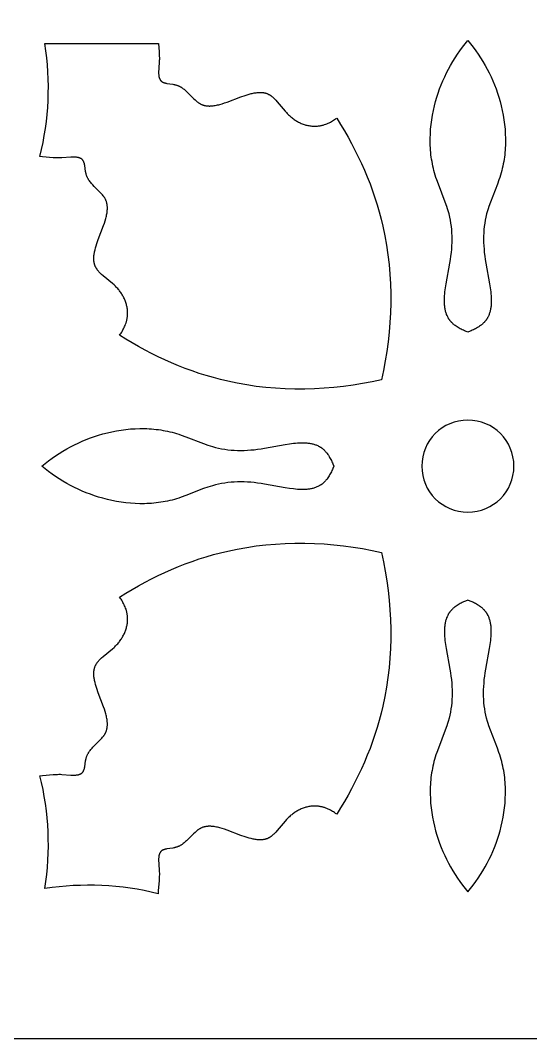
# Model space of a CAD drawing. Extents: x 198 to 1143, y 157 to 1987.
# Drawn here: x 931.5 to 1037, y 156.9 to 367.7 of the extents above; entities that cross this region are included whole.
import ezdxf

# ---------------------------------------------------------------- set-up
doc = ezdxf.new("R2010")
doc.units = 0
doc.layers.get('0').update_dxf_attribs({"linetype": 'CONTINUOUS'})

msp = doc.modelspace()

# ---------------------------------------------------------------- linework, layer by layer
for points in [[(197.57, 156.9), (1142.56, 156.9), (1142.56, 1987.4), (197.57, 1987.4)], [(1024.04, 303.15), (1023.58, 303.33), (1023.35, 303.43), (1023.12, 303.53), (1022.89, 303.64), (1022.67, 303.75), (1022.45, 303.87), (1022.23, 303.99), (1022.01, 304.12), (1021.8, 304.25), (1021.6, 304.39), (1021.4, 304.53), (1021.3, 304.61), (1021.21, 304.68), (1021.12, 304.76), (1021.03, 304.83), (1020.94, 304.91), (1020.85, 304.99), (1020.77, 305.07), (1020.69, 305.16), (1020.63, 305.22), (1020.57, 305.29), (1020.51, 305.36), (1020.45, 305.42), (1020.39, 305.49), (1020.34, 305.56), (1020.29, 305.63), (1020.24, 305.7), (1020.19, 305.78), (1020.14, 305.85), (1020.09, 305.92), (1020.04, 306), (1020, 306.07), (1019.96, 306.15), (1019.87, 306.3), (1019.8, 306.46), (1019.73, 306.62), (1019.66, 306.78), (1019.6, 306.94), (1019.54, 307.11), (1019.49, 307.28), (1019.44, 307.45), (1019.4, 307.63), (1019.36, 307.8), (1019.33, 307.98), (1019.3, 308.16), (1019.27, 308.34), (1019.25, 308.53), (1019.23, 308.71), (1019.22, 308.9), (1019.21, 309.09), (1019.2, 309.28), (1019.2, 309.48), (1019.2, 309.87), (1019.21, 310.27), (1019.23, 310.67), (1019.27, 311.08), (1019.31, 311.49), (1019.42, 312.33), (1019.56, 313.18), (1020.34, 317.44), (1020.45, 318.17), (1020.55, 318.9), (1020.63, 319.61), (1020.7, 320.31), (1020.74, 321.01), (1020.77, 321.7), (1020.78, 322.38), (1020.77, 323.05), (1020.75, 323.72), (1020.7, 324.38), (1020.63, 325.03), (1020.55, 325.68), (1020.44, 326.33), (1020.31, 326.97), (1020.16, 327.61), (1019.99, 328.25), (1019.85, 328.71), (1019.7, 329.17), (1019.38, 330.09), (1017.94, 333.78), (1017.6, 334.71), (1017.44, 335.18), (1017.29, 335.65), (1017.16, 336.12), (1017.03, 336.58), (1016.92, 337.04), (1016.81, 337.51), (1016.71, 337.98), (1016.63, 338.45), (1016.55, 338.93), (1016.48, 339.4), (1016.42, 339.88), (1016.37, 340.36), (1016.33, 340.84), (1016.3, 341.32), (1016.28, 341.8), (1016.26, 342.28), (1016.26, 342.77), (1016.26, 343.25), (1016.29, 344.22), (1016.35, 345.18), (1016.45, 346.15), (1016.57, 347.11), (1016.73, 348.07), (1016.92, 349.02), (1017.13, 349.97), (1017.38, 350.9), (1017.63, 351.77), (1017.91, 352.63), (1018.21, 353.49), (1018.53, 354.33), (1018.88, 355.16), (1019.25, 355.98), (1019.64, 356.8), (1020.05, 357.6), (1020.48, 358.38), (1020.93, 359.16), (1021.41, 359.93), (1021.9, 360.68), (1022.41, 361.41), (1022.93, 362.14), (1023.48, 362.84), (1024.04, 363.54), (1024.6, 362.84), (1025.15, 362.14), (1025.68, 361.41), (1026.19, 360.68), (1026.68, 359.93), (1027.15, 359.16), (1027.6, 358.38), (1028.03, 357.6), (1028.44, 356.8), (1028.83, 355.98), (1029.2, 355.16), (1029.55, 354.33), (1029.87, 353.49), (1030.17, 352.63), (1030.45, 351.77), (1030.71, 350.9), (1030.95, 349.97), (1031.17, 349.02), (1031.35, 348.07), (1031.51, 347.11), (1031.64, 346.15), (1031.73, 345.18), (1031.79, 344.22), (1031.82, 343.25), (1031.83, 342.77), (1031.82, 342.28), (1031.81, 341.8), (1031.78, 341.32), (1031.75, 340.84), (1031.71, 340.36), (1031.66, 339.88), (1031.6, 339.4), (1031.53, 338.93), (1031.46, 338.45), (1031.37, 337.98), (1031.27, 337.51), (1031.17, 337.04), (1031.05, 336.58), (1030.93, 336.12), (1030.79, 335.65), (1030.64, 335.18), (1030.48, 334.71), (1030.15, 333.78), (1028.71, 330.09), (1028.38, 329.17), (1028.23, 328.71), (1028.09, 328.25), (1027.92, 327.61), (1027.77, 326.97), (1027.64, 326.33), (1027.53, 325.68), (1027.45, 325.03), (1027.38, 324.38), (1027.34, 323.72), (1027.31, 323.05), (1027.3, 322.38), (1027.31, 321.7), (1027.34, 321.01), (1027.39, 320.31), (1027.45, 319.61), (1027.53, 318.9), (1027.63, 318.17), (1027.74, 317.44), (1028.53, 313.18), (1028.66, 312.33), (1028.77, 311.49), (1028.81, 311.08), (1028.85, 310.67), (1028.87, 310.27), (1028.88, 309.87), (1028.89, 309.48), (1028.88, 309.28), (1028.87, 309.09), (1028.86, 308.9), (1028.85, 308.71), (1028.83, 308.53), (1028.81, 308.34), (1028.78, 308.16), (1028.75, 307.98), (1028.72, 307.8), (1028.68, 307.63), (1028.64, 307.45), (1028.59, 307.28), (1028.54, 307.11), (1028.48, 306.94), (1028.42, 306.78), (1028.36, 306.62), (1028.28, 306.46), (1028.21, 306.3), (1028.13, 306.15), (1028.08, 306.07), (1028.04, 306), (1027.99, 305.92), (1027.95, 305.85), (1027.9, 305.78), (1027.85, 305.7), (1027.8, 305.63), (1027.74, 305.56), (1027.69, 305.49), (1027.63, 305.42), (1027.58, 305.36), (1027.52, 305.29), (1027.46, 305.22), (1027.39, 305.16), (1027.31, 305.07), (1027.23, 304.99), (1027.14, 304.91), (1027.06, 304.83), (1026.97, 304.76), (1026.87, 304.68), (1026.78, 304.61), (1026.68, 304.53), (1026.48, 304.39), (1026.28, 304.25), (1026.07, 304.12), (1025.86, 303.99), (1025.64, 303.87), (1025.41, 303.75), (1025.19, 303.64), (1024.96, 303.53), (1024.73, 303.43), (1024.5, 303.33)], [(996.3, 275.41), (996.12, 274.95), (996.02, 274.72), (995.92, 274.49), (995.81, 274.26), (995.7, 274.04), (995.58, 273.81), (995.46, 273.6), (995.33, 273.38), (995.2, 273.17), (995.06, 272.97), (994.92, 272.77), (994.85, 272.67), (994.77, 272.58), (994.69, 272.49), (994.62, 272.4), (994.54, 272.31), (994.46, 272.22), (994.38, 272.14), (994.3, 272.06), (994.23, 272), (994.16, 271.94), (994.1, 271.88), (994.03, 271.82), (993.96, 271.76), (993.89, 271.71), (993.82, 271.66), (993.75, 271.6), (993.67, 271.55), (993.6, 271.51), (993.53, 271.46), (993.45, 271.41), (993.38, 271.37), (993.3, 271.33), (993.15, 271.24), (992.99, 271.17), (992.83, 271.1), (992.67, 271.03), (992.51, 270.97), (992.34, 270.91), (992.17, 270.86), (992, 270.81), (991.83, 270.77), (991.65, 270.73), (991.47, 270.7), (991.29, 270.67), (991.11, 270.64), (990.92, 270.62), (990.74, 270.6), (990.55, 270.59), (990.36, 270.58), (990.17, 270.57), (989.97, 270.57), (989.58, 270.57), (989.18, 270.58), (988.78, 270.6), (988.37, 270.64), (987.96, 270.68), (987.12, 270.79), (986.28, 270.92), (982.01, 271.71), (981.28, 271.82), (980.56, 271.92), (979.84, 272), (979.14, 272.06), (978.44, 272.11), (977.76, 272.14), (977.07, 272.15), (976.4, 272.14), (975.73, 272.12), (975.07, 272.07), (974.42, 272), (973.77, 271.92), (973.12, 271.81), (972.48, 271.68), (971.84, 271.53), (971.2, 271.36), (970.74, 271.22), (970.28, 271.07), (969.36, 270.75), (965.68, 269.31), (964.74, 268.97), (964.27, 268.81), (963.8, 268.66), (963.34, 268.52), (962.87, 268.4), (962.41, 268.28), (961.94, 268.18), (961.47, 268.08), (961, 268), (960.52, 267.92), (960.05, 267.85), (959.57, 267.79), (959.09, 267.74), (958.61, 267.7), (958.13, 267.67), (957.65, 267.65), (957.17, 267.63), (956.68, 267.63), (956.2, 267.63), (955.23, 267.66), (954.27, 267.72), (953.3, 267.82), (952.34, 267.94), (951.38, 268.1), (950.43, 268.29), (949.49, 268.5), (948.55, 268.75), (947.68, 269), (946.82, 269.28), (945.96, 269.58), (945.12, 269.9), (944.29, 270.25), (943.47, 270.62), (942.66, 271.01), (941.85, 271.42), (941.07, 271.85), (940.29, 272.3), (939.53, 272.78), (938.78, 273.27), (938.04, 273.78), (937.32, 274.3), (936.61, 274.85), (935.91, 275.41), (936.61, 275.97), (937.32, 276.52), (938.04, 277.05), (938.78, 277.55), (939.53, 278.05), (940.29, 278.52), (941.07, 278.97), (941.85, 279.4), (942.66, 279.81), (943.47, 280.2), (944.29, 280.57), (945.12, 280.92), (945.96, 281.24), (946.82, 281.54), (947.68, 281.82), (948.55, 282.07), (949.49, 282.32), (950.43, 282.53), (951.38, 282.72), (952.34, 282.88), (953.3, 283.01), (954.27, 283.1), (955.23, 283.16), (956.2, 283.19), (956.68, 283.2), (957.17, 283.19), (957.65, 283.17), (958.13, 283.15), (958.61, 283.12), (959.09, 283.08), (959.57, 283.03), (960.05, 282.97), (960.52, 282.9), (961, 282.82), (961.47, 282.74), (961.94, 282.64), (962.41, 282.54), (962.87, 282.42), (963.34, 282.3), (963.8, 282.16), (964.27, 282.01), (964.74, 281.85), (965.68, 281.51), (969.36, 280.07), (970.28, 279.75), (970.74, 279.6), (971.2, 279.46), (971.84, 279.29), (972.48, 279.14), (973.12, 279.01), (973.77, 278.9), (974.42, 278.82), (975.07, 278.75), (975.73, 278.7), (976.4, 278.68), (977.07, 278.67), (977.76, 278.68), (978.44, 278.71), (979.14, 278.76), (979.84, 278.82), (980.56, 278.9), (981.28, 279), (982.01, 279.11), (986.28, 279.9), (987.12, 280.03), (987.96, 280.14), (988.37, 280.18), (988.78, 280.22), (989.18, 280.24), (989.58, 280.25), (989.97, 280.26), (990.17, 280.25), (990.36, 280.24), (990.55, 280.23), (990.74, 280.22), (990.92, 280.2), (991.11, 280.18), (991.29, 280.15), (991.47, 280.12), (991.65, 280.09), (991.83, 280.05), (992, 280.01), (992.17, 279.96), (992.34, 279.91), (992.51, 279.85), (992.67, 279.79), (992.83, 279.72), (992.99, 279.65), (993.15, 279.58), (993.3, 279.49), (993.38, 279.45), (993.45, 279.41), (993.53, 279.36), (993.6, 279.31), (993.67, 279.27), (993.75, 279.22), (993.82, 279.16), (993.89, 279.11), (993.96, 279.06), (994.03, 279), (994.1, 278.94), (994.16, 278.89), (994.23, 278.83), (994.3, 278.76), (994.38, 278.68), (994.46, 278.6), (994.54, 278.51), (994.62, 278.42), (994.69, 278.33), (994.77, 278.24), (994.85, 278.15), (994.92, 278.05), (995.06, 277.85), (995.2, 277.65), (995.33, 277.44), (995.46, 277.22), (995.58, 277.01), (995.7, 276.78), (995.81, 276.56), (995.92, 276.33), (996.02, 276.1), (996.12, 275.87)], [(1024.04, 247.67), (1023.58, 247.49), (1023.35, 247.39), (1023.12, 247.29), (1022.89, 247.18), (1022.67, 247.07), (1022.45, 246.95), (1022.23, 246.83), (1022.01, 246.7), (1021.8, 246.57), (1021.6, 246.43), (1021.4, 246.29), (1021.3, 246.21), (1021.21, 246.14), (1021.12, 246.06), (1021.03, 245.99), (1020.94, 245.91), (1020.85, 245.83), (1020.77, 245.75), (1020.69, 245.66), (1020.63, 245.6), (1020.57, 245.53), (1020.51, 245.46), (1020.45, 245.4), (1020.39, 245.33), (1020.34, 245.26), (1020.29, 245.19), (1020.24, 245.12), (1020.19, 245.04), (1020.14, 244.97), (1020.09, 244.9), (1020.04, 244.82), (1020, 244.75), (1019.96, 244.67), (1019.87, 244.52), (1019.8, 244.36), (1019.73, 244.2), (1019.66, 244.04), (1019.6, 243.88), (1019.54, 243.71), (1019.49, 243.54), (1019.44, 243.37), (1019.4, 243.2), (1019.36, 243.02), (1019.33, 242.84), (1019.3, 242.66), (1019.27, 242.48), (1019.25, 242.29), (1019.23, 242.11), (1019.22, 241.92), (1019.21, 241.73), (1019.2, 241.54), (1019.2, 241.34), (1019.2, 240.95), (1019.21, 240.55), (1019.23, 240.15), (1019.27, 239.74), (1019.31, 239.33), (1019.42, 238.49), (1019.56, 237.64), (1020.34, 233.38), (1020.45, 232.65), (1020.55, 231.92), (1020.63, 231.21), (1020.7, 230.51), (1020.74, 229.81), (1020.77, 229.12), (1020.78, 228.44), (1020.77, 227.77), (1020.75, 227.1), (1020.7, 226.44), (1020.63, 225.79), (1020.55, 225.14), (1020.44, 224.49), (1020.31, 223.85), (1020.16, 223.21), (1019.99, 222.57), (1019.85, 222.11), (1019.7, 221.65), (1019.38, 220.73), (1017.94, 217.05), (1017.6, 216.11), (1017.44, 215.64), (1017.29, 215.17), (1017.16, 214.71), (1017.03, 214.24), (1016.92, 213.78), (1016.81, 213.31), (1016.71, 212.84), (1016.63, 212.37), (1016.55, 211.89), (1016.48, 211.42), (1016.42, 210.94), (1016.37, 210.46), (1016.33, 209.98), (1016.3, 209.5), (1016.28, 209.02), (1016.26, 208.54), (1016.26, 208.05), (1016.26, 207.57), (1016.29, 206.6), (1016.35, 205.64), (1016.45, 204.67), (1016.57, 203.71), (1016.73, 202.75), (1016.92, 201.8), (1017.13, 200.85), (1017.38, 199.92), (1017.63, 199.05), (1017.91, 198.19), (1018.21, 197.33), (1018.53, 196.49), (1018.88, 195.66), (1019.25, 194.84), (1019.64, 194.02), (1020.05, 193.22), (1020.48, 192.44), (1020.93, 191.66), (1021.41, 190.9), (1021.9, 190.14), (1022.41, 189.41), (1022.93, 188.68), (1023.48, 187.98), (1024.04, 187.28), (1024.6, 187.98), (1025.15, 188.68), (1025.68, 189.41), (1026.19, 190.14), (1026.68, 190.9), (1027.15, 191.66), (1027.6, 192.44), (1028.03, 193.22), (1028.44, 194.02), (1028.83, 194.84), (1029.2, 195.66), (1029.55, 196.49), (1029.87, 197.33), (1030.17, 198.19), (1030.45, 199.05), (1030.71, 199.92), (1030.95, 200.85), (1031.17, 201.8), (1031.35, 202.75), (1031.51, 203.71), (1031.64, 204.67), (1031.73, 205.64), (1031.79, 206.6), (1031.82, 207.57), (1031.83, 208.05), (1031.82, 208.54), (1031.81, 209.02), (1031.78, 209.5), (1031.75, 209.98), (1031.71, 210.46), (1031.66, 210.94), (1031.6, 211.42), (1031.53, 211.89), (1031.46, 212.37), (1031.37, 212.84), (1031.27, 213.31), (1031.17, 213.78), (1031.05, 214.24), (1030.93, 214.71), (1030.79, 215.17), (1030.64, 215.64), (1030.48, 216.11), (1030.15, 217.05), (1028.71, 220.73), (1028.38, 221.65), (1028.23, 222.11), (1028.09, 222.57), (1027.92, 223.21), (1027.77, 223.85), (1027.64, 224.49), (1027.53, 225.14), (1027.45, 225.79), (1027.38, 226.44), (1027.34, 227.1), (1027.31, 227.77), (1027.3, 228.44), (1027.31, 229.12), (1027.34, 229.81), (1027.39, 230.51), (1027.45, 231.21), (1027.53, 231.92), (1027.63, 232.65), (1027.74, 233.38), (1028.53, 237.64), (1028.66, 238.49), (1028.77, 239.33), (1028.81, 239.74), (1028.85, 240.15), (1028.87, 240.55), (1028.88, 240.95), (1028.89, 241.34), (1028.88, 241.54), (1028.87, 241.73), (1028.86, 241.92), (1028.85, 242.11), (1028.83, 242.29), (1028.81, 242.48), (1028.78, 242.66), (1028.75, 242.84), (1028.72, 243.02), (1028.68, 243.2), (1028.64, 243.37), (1028.59, 243.54), (1028.54, 243.71), (1028.48, 243.88), (1028.42, 244.04), (1028.36, 244.2), (1028.28, 244.36), (1028.21, 244.52), (1028.13, 244.67), (1028.08, 244.75), (1028.04, 244.82), (1027.99, 244.9), (1027.95, 244.97), (1027.9, 245.04), (1027.85, 245.12), (1027.8, 245.19), (1027.74, 245.26), (1027.69, 245.33), (1027.63, 245.4), (1027.58, 245.46), (1027.52, 245.53), (1027.46, 245.6), (1027.39, 245.66), (1027.31, 245.75), (1027.23, 245.83), (1027.14, 245.91), (1027.06, 245.99), (1026.97, 246.06), (1026.87, 246.14), (1026.78, 246.21), (1026.68, 246.29), (1026.48, 246.43), (1026.28, 246.57), (1026.07, 246.7), (1025.86, 246.83), (1025.64, 246.95), (1025.41, 247.07), (1025.19, 247.18), (1024.96, 247.29), (1024.73, 247.39), (1024.5, 247.49)]]:
    msp.add_lwpolyline(points, close=True)
for points in [[(996.91, 347.44), (997.72, 346.15), (998.5, 344.85), (999.26, 343.52), (1000, 342.19), (1000.7, 340.83), (1001.38, 339.46), (1002.03, 338.08), (1002.65, 336.68), (1003.25, 335.27), (1003.81, 333.85), (1004.33, 332.42), (1004.83, 330.97), (1005.29, 329.51), (1005.72, 328.04), (1006.11, 326.57), (1006.47, 325.08), (1006.88, 323.12), (1007.23, 321.15), (1007.52, 319.16), (1007.75, 317.17), (1007.93, 315.17), (1008.04, 313.17), (1008.09, 311.16), (1008.09, 309.15), (1008.04, 307.14), (1007.93, 305.13), (1007.76, 303.13), (1007.55, 301.14), (1007.28, 299.15), (1006.96, 297.18), (1006.6, 295.22), (1006.18, 293.27), (1004.24, 292.85), (1002.27, 292.49), (1000.3, 292.17), (998.31, 291.9), (996.32, 291.69), (994.32, 291.52), (992.31, 291.41), (990.3, 291.36), (988.29, 291.36), (986.29, 291.41), (984.28, 291.53), (982.28, 291.7), (980.29, 291.93), (978.3, 292.22), (976.33, 292.57), (974.37, 292.98), (972.88, 293.34), (971.41, 293.73), (969.94, 294.16), (968.48, 294.62), (967.03, 295.12), (965.6, 295.65), (964.18, 296.21), (962.77, 296.8), (961.37, 297.42), (959.99, 298.07), (958.62, 298.75), (957.27, 299.45), (955.93, 300.19), (954.61, 300.95), (953.3, 301.73), (952.01, 302.54), (952.16, 302.75), (952.31, 302.96), (952.45, 303.18), (952.58, 303.4), (952.71, 303.62), (952.84, 303.85), (952.95, 304.09), (953.06, 304.32), (953.16, 304.56), (953.26, 304.81), (953.34, 305.05), (953.38, 305.17), (953.42, 305.3), (953.45, 305.42), (953.48, 305.55), (953.51, 305.67), (953.54, 305.8), (953.57, 305.92), (953.59, 306.05), (953.61, 306.18), (953.63, 306.3), (953.65, 306.5), (953.66, 306.7), (953.67, 306.9), (953.67, 307.1), (953.67, 307.3), (953.66, 307.5), (953.64, 307.7), (953.62, 307.9), (953.59, 308.1), (953.56, 308.3), (953.52, 308.5), (953.47, 308.7), (953.42, 308.9), (953.36, 309.09), (953.3, 309.29), (953.23, 309.48), (953.16, 309.68), (953.08, 309.87), (953, 310.06), (952.91, 310.24), (952.81, 310.43), (952.71, 310.62), (952.61, 310.8), (952.5, 310.98), (952.39, 311.16), (952.27, 311.33), (952.15, 311.51), (952.02, 311.68), (951.89, 311.84), (951.76, 312.01), (951.62, 312.17), (951.47, 312.33), (951.33, 312.48), (951.18, 312.64), (951.02, 312.79), (950.86, 312.93), (950.54, 313.22), (948.59, 314.84), (948.29, 315.11), (948.15, 315.24), (948.01, 315.38), (947.88, 315.52), (947.75, 315.65), (947.62, 315.8), (947.51, 315.94), (947.45, 316.01), (947.4, 316.08), (947.34, 316.16), (947.29, 316.23), (947.24, 316.31), (947.2, 316.38), (947.15, 316.46), (947.11, 316.53), (947.07, 316.61), (947.03, 316.69), (946.99, 316.77), (946.96, 316.85), (946.92, 316.93), (946.89, 317.01), (946.86, 317.09), (946.84, 317.18), (946.81, 317.26), (946.79, 317.35), (946.77, 317.43), (946.75, 317.52), (946.74, 317.61), (946.72, 317.7), (946.71, 317.78), (946.7, 317.87), (946.69, 317.96), (946.68, 318.06), (946.68, 318.15), (946.68, 318.24), (946.67, 318.33), (946.67, 318.43), (946.68, 318.62), (946.69, 318.81), (946.71, 319), (946.73, 319.2), (946.76, 319.4), (946.8, 319.6), (946.84, 319.8), (946.88, 320), (946.93, 320.21), (947.04, 320.62), (947.16, 321.04), (947.3, 321.47), (947.6, 322.33), (948.68, 325.22), (948.86, 325.71), (949.01, 326.21), (949.15, 326.69), (949.22, 326.93), (949.28, 327.17), (949.33, 327.41), (949.37, 327.64), (949.41, 327.88), (949.44, 328.11), (949.46, 328.33), (949.47, 328.45), (949.48, 328.56), (949.48, 328.67), (949.49, 328.78), (949.49, 328.89), (949.49, 329), (949.48, 329.1), (949.47, 329.21), (949.47, 329.32), (949.45, 329.42), (949.44, 329.53), (949.42, 329.63), (949.4, 329.73), (949.38, 329.84), (949.36, 329.94), (949.33, 330.04), (949.3, 330.14), (949.27, 330.23), (949.23, 330.33), (949.19, 330.43), (949.15, 330.52), (949.11, 330.62), (949.07, 330.7), (949.02, 330.78), (948.98, 330.86), (948.93, 330.94), (948.88, 331.01), (948.83, 331.09), (948.77, 331.17), (948.72, 331.24), (948.6, 331.4), (948.48, 331.55), (948.35, 331.69), (948.22, 331.84), (947.94, 332.13), (946.74, 333.31), (946.45, 333.62), (946.31, 333.78), (946.17, 333.94), (946.04, 334.1), (945.91, 334.27), (945.78, 334.45), (945.72, 334.53), (945.67, 334.62), (945.61, 334.71), (945.56, 334.8), (945.5, 334.89), (945.45, 334.99), (945.4, 335.08), (945.36, 335.18), (945.31, 335.27), (945.27, 335.37), (945.23, 335.47), (945.19, 335.57), (945.16, 335.68), (945.13, 335.78), (945.1, 335.88), (945.07, 335.98), (945.05, 336.09), (945.03, 336.19), (944.99, 336.4), (944.8, 337.65), (944.76, 337.84), (944.74, 337.93), (944.72, 338.03), (944.7, 338.12), (944.67, 338.2), (944.64, 338.29), (944.63, 338.33), (944.61, 338.37), (944.6, 338.41), (944.58, 338.45), (944.56, 338.49), (944.55, 338.52), (944.53, 338.56), (944.51, 338.6), (944.49, 338.63), (944.47, 338.67), (944.44, 338.7), (944.42, 338.73), (944.4, 338.76), (944.37, 338.79), (944.36, 338.81), (944.34, 338.83), (944.32, 338.85), (944.3, 338.87), (944.28, 338.89), (944.26, 338.91), (944.24, 338.93), (944.22, 338.95), (944.2, 338.96), (944.18, 338.98), (944.16, 339), (944.14, 339.01), (944.11, 339.03), (944.09, 339.04), (944.07, 339.06), (944.04, 339.07), (944.02, 339.09), (943.99, 339.1), (943.97, 339.11), (943.94, 339.12), (943.89, 339.15), (943.84, 339.17), (943.79, 339.19), (943.73, 339.21), (943.67, 339.23), (943.62, 339.25), (943.56, 339.26), (943.5, 339.28), (943.44, 339.29), (943.37, 339.3), (943.31, 339.31), (943.25, 339.32), (943.11, 339.34), (942.98, 339.35), (942.84, 339.36), (942.7, 339.37), (942.55, 339.37), (942.25, 339.37), (941.95, 339.35), (940.07, 339.22), (939.76, 339.21), (939.45, 339.21), (939.15, 339.22), (938.86, 339.23), (938.29, 339.26), (936.09, 339.46), (935.53, 339.5, 0.099967), (936.58, 362.87), (960.03, 362.87), (960.19, 361.2), (960.22, 360.76), (960.23, 360.32), (960.24, 359.86), (960.24, 359.62), (960.23, 359.38), (960.1, 357.5), (960.09, 357.2), (960.08, 356.9), (960.08, 356.76), (960.09, 356.61), (960.1, 356.47), (960.11, 356.34), (960.13, 356.21), (960.14, 356.14), (960.15, 356.08), (960.16, 356.02), (960.17, 355.95), (960.19, 355.89), (960.2, 355.84), (960.22, 355.78), (960.24, 355.72), (960.26, 355.67), (960.28, 355.61), (960.3, 355.56), (960.33, 355.51), (960.34, 355.48), (960.35, 355.46), (960.37, 355.43), (960.38, 355.41), (960.39, 355.39), (960.41, 355.36), (960.42, 355.34), (960.44, 355.32), (960.46, 355.29), (960.47, 355.27), (960.49, 355.25), (960.51, 355.23), (960.52, 355.21), (960.54, 355.19), (960.56, 355.17), (960.58, 355.15), (960.6, 355.13), (960.62, 355.11), (960.64, 355.1), (960.66, 355.08), (960.69, 355.05), (960.72, 355.03), (960.75, 355.01), (960.79, 354.99), (960.82, 354.96), (960.85, 354.94), (960.89, 354.92), (960.93, 354.91), (960.97, 354.89), (961, 354.87), (961.04, 354.85), (961.08, 354.84), (961.12, 354.82), (961.16, 354.81), (961.25, 354.78), (961.34, 354.75), (961.43, 354.73), (961.52, 354.71), (961.61, 354.69), (961.8, 354.65), (963.05, 354.47), (963.26, 354.43), (963.36, 354.4), (963.47, 354.38), (963.57, 354.35), (963.67, 354.32), (963.77, 354.29), (963.88, 354.26), (963.98, 354.22), (964.08, 354.18), (964.18, 354.14), (964.27, 354.09), (964.37, 354.05), (964.46, 354), (964.56, 353.95), (964.65, 353.9), (964.74, 353.84), (964.83, 353.79), (964.92, 353.73), (965.01, 353.67), (965.18, 353.54), (965.35, 353.42), (965.51, 353.28), (965.67, 353.14), (965.83, 353), (966.14, 352.71), (967.32, 351.51), (967.61, 351.24), (967.76, 351.1), (967.91, 350.97), (968.06, 350.85), (968.21, 350.73), (968.28, 350.68), (968.36, 350.63), (968.44, 350.57), (968.51, 350.52), (968.59, 350.48), (968.67, 350.43), (968.75, 350.39), (968.83, 350.34), (968.93, 350.3), (969.02, 350.26), (969.12, 350.22), (969.22, 350.18), (969.31, 350.15), (969.41, 350.12), (969.51, 350.09), (969.61, 350.07), (969.72, 350.05), (969.82, 350.03), (969.92, 350.01), (970.03, 350), (970.13, 349.99), (970.24, 349.98), (970.35, 349.97), (970.46, 349.97), (970.56, 349.96), (970.67, 349.96), (970.78, 349.97), (970.89, 349.97), (971.01, 349.98), (971.12, 349.99), (971.35, 350.01), (971.58, 350.04), (971.81, 350.08), (972.04, 350.13), (972.28, 350.18), (972.52, 350.23), (972.76, 350.3), (973.24, 350.44), (973.74, 350.59), (974.23, 350.77), (977.12, 351.85), (977.98, 352.15), (978.41, 352.29), (978.83, 352.41), (979.24, 352.52), (979.45, 352.57), (979.65, 352.62), (979.85, 352.66), (980.06, 352.69), (980.25, 352.72), (980.45, 352.74), (980.64, 352.76), (980.84, 352.77), (981.02, 352.78), (981.12, 352.78), (981.21, 352.78), (981.3, 352.77), (981.4, 352.77), (981.49, 352.76), (981.58, 352.75), (981.67, 352.74), (981.76, 352.73), (981.84, 352.72), (981.93, 352.7), (982.02, 352.68), (982.1, 352.66), (982.19, 352.64), (982.27, 352.61), (982.36, 352.59), (982.44, 352.56), (982.52, 352.53), (982.6, 352.5), (982.68, 352.46), (982.76, 352.42), (982.84, 352.38), (982.92, 352.34), (983, 352.3), (983.07, 352.25), (983.15, 352.21), (983.22, 352.16), (983.29, 352.11), (983.37, 352.05), (983.44, 352), (983.51, 351.94), (983.66, 351.83), (983.8, 351.7), (983.94, 351.57), (984.07, 351.44), (984.21, 351.3), (984.34, 351.16), (984.61, 350.86), (986.23, 348.91), (986.52, 348.59), (986.66, 348.43), (986.81, 348.28), (986.97, 348.13), (987.12, 347.98), (987.28, 347.83), (987.44, 347.69), (987.61, 347.56), (987.78, 347.43), (987.95, 347.3), (988.12, 347.18), (988.3, 347.06), (988.47, 346.95), (988.65, 346.84), (988.84, 346.74), (989.02, 346.64), (989.21, 346.54), (989.39, 346.46), (989.58, 346.37), (989.78, 346.29), (989.97, 346.22), (990.16, 346.15), (990.36, 346.09), (990.55, 346.03), (990.75, 345.98), (990.95, 345.94), (991.15, 345.9), (991.35, 345.86), (991.55, 345.83), (991.75, 345.81), (991.95, 345.79), (992.15, 345.78), (992.35, 345.78), (992.55, 345.78), (992.75, 345.79), (992.95, 345.8), (993.15, 345.83), (993.27, 345.84), (993.4, 345.86), (993.53, 345.89), (993.65, 345.91), (993.78, 345.94), (993.9, 345.97), (994.03, 346), (994.15, 346.03), (994.28, 346.07), (994.4, 346.11), (994.65, 346.2), (994.89, 346.29), (995.13, 346.39), (995.36, 346.5), (995.6, 346.61), (995.83, 346.74), (996.05, 346.87), (996.27, 347), (996.49, 347.14), (996.7, 347.29)], [(936.58, 187.95, 0.099967), (935.53, 211.33), (936.09, 211.36), (938.29, 211.56), (938.86, 211.59), (939.15, 211.6), (939.45, 211.61), (939.76, 211.61), (940.07, 211.6), (941.95, 211.47), (942.25, 211.45), (942.55, 211.45), (942.7, 211.45), (942.84, 211.46), (942.98, 211.47), (943.11, 211.48), (943.25, 211.5), (943.31, 211.51), (943.37, 211.52), (943.44, 211.53), (943.5, 211.54), (943.56, 211.56), (943.62, 211.57), (943.67, 211.59), (943.73, 211.61), (943.79, 211.63), (943.84, 211.65), (943.89, 211.67), (943.94, 211.7), (943.97, 211.71), (943.99, 211.72), (944.02, 211.74), (944.04, 211.75), (944.07, 211.76), (944.09, 211.78), (944.11, 211.79), (944.14, 211.81), (944.16, 211.82), (944.18, 211.84), (944.2, 211.86), (944.22, 211.87), (944.24, 211.89), (944.26, 211.91), (944.28, 211.93), (944.3, 211.95), (944.32, 211.97), (944.34, 211.99), (944.36, 212.01), (944.37, 212.03), (944.4, 212.06), (944.42, 212.09), (944.44, 212.12), (944.47, 212.15), (944.49, 212.19), (944.51, 212.22), (944.53, 212.26), (944.55, 212.3), (944.56, 212.33), (944.58, 212.37), (944.6, 212.41), (944.61, 212.45), (944.63, 212.49), (944.64, 212.53), (944.67, 212.62), (944.7, 212.71), (944.72, 212.79), (944.74, 212.89), (944.76, 212.98), (944.8, 213.17), (944.99, 214.42), (945.03, 214.63), (945.05, 214.73), (945.07, 214.84), (945.1, 214.94), (945.13, 215.04), (945.16, 215.14), (945.19, 215.25), (945.23, 215.35), (945.27, 215.45), (945.31, 215.55), (945.36, 215.64), (945.4, 215.74), (945.45, 215.83), (945.5, 215.93), (945.56, 216.02), (945.61, 216.11), (945.67, 216.2), (945.72, 216.29), (945.78, 216.38), (945.91, 216.55), (946.04, 216.72), (946.17, 216.88), (946.31, 217.04), (946.45, 217.2), (946.74, 217.51), (947.94, 218.69), (948.22, 218.98), (948.35, 219.13), (948.48, 219.28), (948.6, 219.42), (948.72, 219.58), (948.77, 219.65), (948.83, 219.73), (948.88, 219.81), (948.93, 219.88), (948.98, 219.96), (949.02, 220.04), (949.07, 220.12), (949.11, 220.2), (949.15, 220.3), (949.19, 220.39), (949.23, 220.49), (949.27, 220.59), (949.3, 220.68), (949.33, 220.78), (949.36, 220.88), (949.38, 220.98), (949.4, 221.09), (949.42, 221.19), (949.44, 221.29), (949.45, 221.4), (949.47, 221.5), (949.47, 221.61), (949.48, 221.72), (949.49, 221.82), (949.49, 221.93), (949.49, 222.04), (949.48, 222.15), (949.48, 222.26), (949.47, 222.38), (949.46, 222.49), (949.44, 222.71), (949.41, 222.94), (949.37, 223.18), (949.33, 223.41), (949.28, 223.65), (949.22, 223.89), (949.15, 224.13), (949.01, 224.61), (948.86, 225.11), (948.68, 225.6), (947.6, 228.49), (947.3, 229.35), (947.16, 229.78), (947.04, 230.2), (946.93, 230.61), (946.88, 230.82), (946.84, 231.02), (946.8, 231.22), (946.76, 231.42), (946.73, 231.62), (946.71, 231.82), (946.69, 232.01), (946.68, 232.2), (946.67, 232.39), (946.67, 232.49), (946.68, 232.58), (946.68, 232.67), (946.68, 232.76), (946.69, 232.86), (946.7, 232.95), (946.71, 233.04), (946.72, 233.13), (946.74, 233.21), (946.75, 233.3), (946.77, 233.39), (946.79, 233.47), (946.81, 233.56), (946.84, 233.64), (946.86, 233.73), (946.89, 233.81), (946.92, 233.89), (946.96, 233.97), (946.99, 234.05), (947.03, 234.13), (947.07, 234.21), (947.11, 234.29), (947.15, 234.36), (947.2, 234.44), (947.24, 234.52), (947.29, 234.59), (947.34, 234.66), (947.4, 234.74), (947.45, 234.81), (947.51, 234.88), (947.62, 235.03), (947.75, 235.17), (947.88, 235.3), (948.01, 235.44), (948.15, 235.58), (948.29, 235.71), (948.59, 235.98), (950.54, 237.6), (950.86, 237.89), (951.02, 238.03), (951.18, 238.18), (951.33, 238.34), (951.47, 238.49), (951.62, 238.65), (951.76, 238.81), (951.89, 238.98), (952.02, 239.14), (952.15, 239.32), (952.27, 239.49), (952.39, 239.66), (952.5, 239.84), (952.61, 240.02), (952.71, 240.21), (952.81, 240.39), (952.91, 240.58), (953, 240.76), (953.08, 240.95), (953.16, 241.15), (953.23, 241.34), (953.3, 241.53), (953.36, 241.73), (953.42, 241.92), (953.47, 242.12), (953.52, 242.32), (953.56, 242.52), (953.59, 242.72), (953.62, 242.92), (953.64, 243.12), (953.66, 243.32), (953.67, 243.52), (953.67, 243.72), (953.67, 243.92), (953.66, 244.12), (953.65, 244.32), (953.63, 244.52), (953.61, 244.64), (953.59, 244.77), (953.57, 244.9), (953.54, 245.02), (953.51, 245.15), (953.48, 245.27), (953.45, 245.4), (953.42, 245.52), (953.38, 245.65), (953.34, 245.77), (953.26, 246.01), (953.16, 246.26), (953.06, 246.5), (952.95, 246.73), (952.84, 246.97), (952.71, 247.2), (952.58, 247.42), (952.45, 247.64), (952.31, 247.86), (952.16, 248.07), (952.01, 248.28), (953.3, 249.09), (954.61, 249.87), (955.93, 250.63), (957.27, 251.37), (958.62, 252.07), (959.99, 252.75), (961.37, 253.4), (962.77, 254.02), (964.18, 254.61), (965.6, 255.17), (967.03, 255.7), (968.48, 256.2), (969.94, 256.66), (971.41, 257.09), (972.88, 257.48), (974.37, 257.84), (976.33, 258.25), (978.3, 258.6), (980.29, 258.89), (982.28, 259.12), (984.28, 259.29), (986.29, 259.41), (988.29, 259.46), (990.3, 259.46), (992.31, 259.41), (994.32, 259.3), (996.32, 259.13), (998.31, 258.92), (1000.3, 258.65), (1002.27, 258.33), (1004.24, 257.97), (1006.18, 257.55), (1006.6, 255.6), (1006.96, 253.64), (1007.28, 251.67), (1007.55, 249.68), (1007.76, 247.69), (1007.93, 245.69), (1008.04, 243.68), (1008.09, 241.67), (1008.09, 239.66), (1008.04, 237.65), (1007.93, 235.65), (1007.75, 233.65), (1007.52, 231.66), (1007.23, 229.67), (1006.88, 227.7), (1006.47, 225.74), (1006.11, 224.25), (1005.72, 222.78), (1005.29, 221.31), (1004.83, 219.85), (1004.33, 218.4), (1003.81, 216.97), (1003.25, 215.55), (1002.65, 214.14), (1002.03, 212.74), (1001.38, 211.36), (1000.7, 209.99), (1000, 208.63), (999.26, 207.3), (998.5, 205.97), (997.72, 204.67), (996.91, 203.38), (996.7, 203.53), (996.49, 203.68), (996.27, 203.82), (996.05, 203.95), (995.83, 204.08), (995.6, 204.21), (995.36, 204.32), (995.13, 204.43), (994.89, 204.53), (994.65, 204.63), (994.4, 204.71), (994.28, 204.75), (994.15, 204.79), (994.03, 204.82), (993.9, 204.85), (993.78, 204.88), (993.65, 204.91), (993.53, 204.94), (993.4, 204.96), (993.27, 204.98), (993.15, 204.99), (992.95, 205.02), (992.75, 205.03), (992.55, 205.04), (992.35, 205.04), (992.15, 205.04), (991.95, 205.03), (991.75, 205.01), (991.55, 204.99), (991.35, 204.96), (991.15, 204.92), (990.95, 204.88), (990.75, 204.84), (990.55, 204.79), (990.36, 204.73), (990.16, 204.67), (989.97, 204.6), (989.78, 204.53), (989.58, 204.45), (989.39, 204.36), (989.21, 204.28), (989.02, 204.18), (988.84, 204.08), (988.65, 203.98), (988.47, 203.87), (988.3, 203.76), (988.12, 203.64), (987.95, 203.52), (987.78, 203.39), (987.61, 203.26), (987.44, 203.13), (987.28, 202.99), (987.12, 202.84), (986.97, 202.7), (986.81, 202.54), (986.66, 202.39), (986.52, 202.23), (986.23, 201.91), (984.61, 199.96), (984.34, 199.66), (984.21, 199.52), (984.07, 199.38), (983.94, 199.25), (983.8, 199.12), (983.66, 198.99), (983.51, 198.88), (983.44, 198.82), (983.37, 198.77), (983.29, 198.71), (983.22, 198.66), (983.15, 198.61), (983.07, 198.57), (983, 198.52), (982.92, 198.48), (982.84, 198.44), (982.76, 198.4), (982.68, 198.36), (982.6, 198.32), (982.52, 198.29), (982.44, 198.26), (982.36, 198.23), (982.27, 198.21), (982.19, 198.18), (982.1, 198.16), (982.02, 198.14), (981.93, 198.12), (981.84, 198.11), (981.76, 198.09), (981.67, 198.08), (981.58, 198.07), (981.49, 198.06), (981.4, 198.05), (981.3, 198.05), (981.21, 198.05), (981.12, 198.04), (981.02, 198.04), (980.84, 198.05), (980.64, 198.06), (980.45, 198.08), (980.25, 198.1), (980.06, 198.13), (979.85, 198.17), (979.65, 198.2), (979.45, 198.25), (979.24, 198.3), (978.83, 198.41), (978.41, 198.53), (977.98, 198.67), (977.12, 198.97), (974.23, 200.05), (973.74, 200.23), (973.24, 200.38), (972.76, 200.52), (972.52, 200.59), (972.28, 200.64), (972.04, 200.7), (971.81, 200.74), (971.58, 200.78), (971.35, 200.81), (971.12, 200.83), (971.01, 200.84), (970.89, 200.85), (970.78, 200.85), (970.67, 200.86), (970.56, 200.86), (970.46, 200.85), (970.35, 200.85), (970.24, 200.84), (970.13, 200.83), (970.03, 200.82), (969.92, 200.81), (969.82, 200.79), (969.72, 200.77), (969.61, 200.75), (969.51, 200.73), (969.41, 200.7), (969.31, 200.67), (969.22, 200.64), (969.12, 200.6), (969.02, 200.56), (968.93, 200.52), (968.83, 200.48), (968.75, 200.43), (968.67, 200.39), (968.59, 200.35), (968.51, 200.3), (968.44, 200.25), (968.36, 200.2), (968.28, 200.14), (968.21, 200.09), (968.06, 199.97), (967.91, 199.85), (967.76, 199.72), (967.61, 199.58), (967.32, 199.31), (966.14, 198.11), (965.83, 197.82), (965.67, 197.68), (965.51, 197.54), (965.35, 197.41), (965.18, 197.28), (965.01, 197.15), (964.92, 197.09), (964.83, 197.04), (964.74, 196.98), (964.65, 196.92), (964.56, 196.87), (964.46, 196.82), (964.37, 196.77), (964.27, 196.73), (964.18, 196.68), (964.08, 196.64), (963.98, 196.6), (963.88, 196.56), (963.77, 196.53), (963.67, 196.5), (963.57, 196.47), (963.47, 196.44), (963.36, 196.42), (963.26, 196.39), (963.05, 196.35), (961.8, 196.17), (961.61, 196.13), (961.52, 196.11), (961.43, 196.09), (961.34, 196.07), (961.25, 196.04), (961.16, 196.01), (961.12, 196), (961.08, 195.98), (961.04, 195.97), (961, 195.95), (960.97, 195.93), (960.93, 195.91), (960.89, 195.9), (960.85, 195.88), (960.82, 195.86), (960.79, 195.84), (960.75, 195.81), (960.72, 195.79), (960.69, 195.77), (960.66, 195.74), (960.64, 195.73), (960.62, 195.71), (960.6, 195.69), (960.58, 195.67), (960.56, 195.65), (960.54, 195.63), (960.52, 195.61), (960.51, 195.59), (960.49, 195.57), (960.47, 195.55), (960.46, 195.53), (960.44, 195.5), (960.42, 195.48), (960.41, 195.46), (960.39, 195.44), (960.38, 195.41), (960.37, 195.39), (960.35, 195.36), (960.34, 195.34), (960.33, 195.31), (960.3, 195.26), (960.28, 195.21), (960.26, 195.16), (960.24, 195.1), (960.22, 195.04), (960.2, 194.99), (960.19, 194.93), (960.17, 194.87), (960.16, 194.8), (960.15, 194.74), (960.14, 194.68), (960.13, 194.61), (960.11, 194.48), (960.1, 194.35), (960.09, 194.21), (960.08, 194.06), (960.08, 193.92), (960.09, 193.62), (960.1, 193.32), (960.23, 191.44), (960.24, 191.13), (960.24, 190.82), (960.23, 190.52), (960.22, 190.23), (960.19, 189.65), (959.99, 187.46), (959.96, 186.9, 0.099967)]]:
    msp.add_lwpolyline(points, format="xyb", close=True)
at = {"extrusion": (0, 0, -1)}
msp.add_circle((-1024.04, 275.41), 9.53, dxfattribs=at)

doc.saveas('drawing.dxf')
